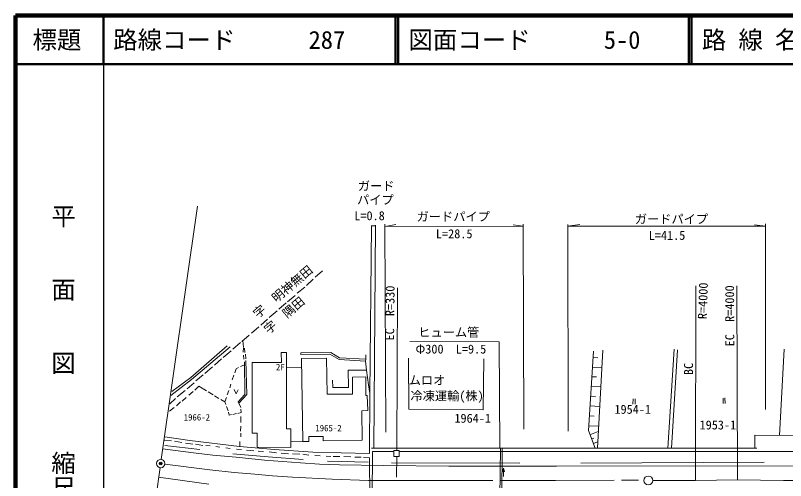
# Model space of a CAD drawing. Units: millimetres, scale not verified. Extents: x 40000 to 680000, y 20000 to 380000.
# Drawn here: x 40000 to 197519, y 284904 to 380000 of the extents above; entities that cross this region are included whole.
import ezdxf
from ezdxf.enums import TextEntityAlignment as Align

# ---------------------------------------------------------------- set-up
doc = ezdxf.new("R2010")
doc.units = ezdxf.units.MM
doc.header["$LTSCALE"] = 1000
doc.header["$PDMODE"] = 32
doc.header["$PDSIZE"] = 500
doc.linetypes.add('CHAIN', pattern=[18.5, 12, -1.5, 3.5, -1.5])
for name, color, linetype, lineweight in [('M-BGD', 7, 'Continuous', 13), ('M-BMK', 2, 'CHAIN', 13), ('M-TTL', 2, 'Continuous', 140), ('M-TTL-BAND', 7, 'Continuous', 25), ('M-TTL-LINE', 7, 'Continuous', 50), ('M-TTL-TXT', 7, 'Continuous', 13)]:
    doc.layers.add(name, color=color, linetype=linetype, lineweight=lineweight)
doc.layers.add('M-OTRS', color=6, linetype='Continuous')
doc.styles.add('@ＭＳ ゴシック', font='')
doc.styles.add('ＭＳ ゴシック', font='')
doc.styles.get('@ＭＳ ゴシック').set_extended_font_data('@MS Gothic')
doc.styles.get('ＭＳ ゴシック').set_extended_font_data('MS Gothic')

msp = doc.modelspace()

# ---------------------------------------------------------------- linework, layer by layer
at = {"layer": 'M-BGD'}
for p, q in [((69840, 289239), (77271, 341013)), ((113311, 291554), (113613, 337128)), ((115589, 337357), (115726, 294823)), ((115591, 336870), (117774, 337224)), ((143880, 336915), (141787, 337158)), ((143996, 295391), (143879, 337302)), ((152980, 337288), (153080, 294982)), ((152981, 336896), (155461, 337237)), ((193432, 336926), (191138, 337213)), ((193405, 299414), (193432, 337393)), ((112806, 337054), (112484, 302742)), ((112805, 336968), (113612, 336968)), ((115591, 336870), (143880, 336915)), ((193432, 336926), (152981, 336896)), ((101293, 326465), (102808, 327791)), ((99551, 324802), (100907, 326079)), ((179074, 284946), (179139, 324731)), ((187527, 324737), (187685, 285040)), ((97660, 323198), (99175, 324465)), ((118123, 324334), (118009, 291065)), ((95680, 321466), (97195, 322773)), ((93888, 319931), (95344, 321218)), ((91928, 318219), (93552, 319615)), ((90203, 316673), (91570, 317911)), ((88293, 315050), (89768, 316337)), ((86332, 313365), (87836, 314646)), ((86649, 312147), (86547, 313549)), ((75880, 305958), (83317, 312420)), ((76041, 305545), (83896, 312271)), ((84490, 311768), (86021, 313134)), ((86602, 311143), (86620, 312023)), ((86880, 312000), (86956, 311072)), ((120643, 313314), (138929, 313247)), ((138929, 313247), (139052, 291543)), ((82491, 310079), (84101, 311445)), ((86708, 309749), (86667, 310576)), ((87080, 310747), (87110, 309814)), ((94390, 309062), (94364, 311069)), ((94364, 311069), (95414, 311069)), ((95414, 311069), (95430, 295454)), ((98392, 310991), (104513, 311091)), ((98392, 310991), (98407, 310686)), ((98407, 310686), (104300, 310730)), ((104300, 310730), (106188, 309667)), ((104513, 311091), (106287, 309975)), ((111670, 309715), (111691, 310646)), ((158212, 311344), (157186, 295130)), ((159020, 291534), (160156, 311558)), ((173415, 291528), (174731, 311753)), ((175408, 311633), (174152, 291528)), ((196275, 294151), (197243, 311742)), ((80715, 308521), (82147, 309795)), ((86954, 302485), (86832, 309158)), ((87128, 309459), (87304, 302472)), ((88400, 294596), (88409, 309044)), ((88409, 309044), (94390, 309062)), ((98480, 309856), (103651, 309936)), ((98480, 309856), (98759, 292867)), ((103651, 309936), (103740, 302579)), ((106188, 309667), (111619, 309348)), ((106287, 309975), (111670, 309715)), ((111619, 309348), (111670, 309715)), ((111787, 307487), (111619, 309348)), ((120363, 309901), (120483, 299524)), ((135645, 299344), (135795, 309781)), ((158131, 310062), (159104, 310001)), ((78755, 306799), (80280, 308152)), ((85158, 307773), (84845, 306946)), ((85649, 308004), (85158, 307773)), ((86843, 308554), (86021, 308240)), ((95417, 308028), (98509, 308123)), ((108065, 307447), (111787, 307487)), ((108158, 303965), (108065, 307447)), ((112185, 304476), (111787, 307487)), ((158008, 308116), (159954, 307993)), ((71970, 303132), (75880, 305958)), ((76894, 305268), (78406, 306508)), ((84698, 306468), (84349, 305493)), ((108921, 302572), (108934, 306081)), ((108934, 306081), (111679, 306090)), ((111679, 302288), (111679, 306090)), ((157883, 306144), (158869, 306082)), ((71794, 302322), (76041, 305545)), ((75112, 303671), (76584, 304892)), ((76708, 303399), (77520, 304181)), ((77520, 304181), (79094, 303251)), ((84077, 304648), (83829, 303892)), ((104862, 305440), (104915, 303925)), ((112484, 302742), (112185, 304476)), ((157758, 304173), (159730, 304048)), ((73093, 301994), (74743, 303354)), ((75461, 302350), (76352, 303122)), ((79450, 303043), (80450, 302469)), ((83652, 303343), (83339, 302427)), ((84756, 303492), (85128, 302632)), ((85128, 302632), (85592, 303468)), ((85547, 301035), (86954, 302485)), ((87304, 302472), (85688, 300747)), ((103740, 302579), (108921, 302572)), ((104915, 303925), (108158, 303965)), ((112446, 290450), (112484, 302742)), ((71587, 300617), (72730, 301671)), ((72916, 300202), (73788, 301004)), ((74114, 301162), (74946, 301885)), ((80747, 302231), (81618, 301667)), ((82014, 301469), (82816, 300974)), ((82816, 300974), (83164, 301879)), ((82816, 300974), (83063, 300439)), ((86122, 299861), (85547, 301035)), ((111945, 302279), (111679, 302288)), ((112056, 299218), (111945, 302279)), ((157632, 302175), (158631, 302111)), ((166338, 301630), (166266, 300527)), ((166780, 301616), (166734, 300547)), ((184764, 301781), (184764, 300667)), ((185106, 301840), (185136, 300637)), ((71531, 299128), (72481, 299855)), ((83142, 300073), (83538, 299192)), ((86170, 298829), (86119, 299491)), ((120483, 299524), (135645, 299344)), ((157505, 300177), (159503, 300050)), ((83588, 298905), (83727, 298291)), ((83727, 298291), (84172, 298400)), ((84461, 298443), (85197, 298644)), ((85488, 298640), (86170, 298829)), ((86136, 297991), (86136, 296804)), ((110847, 299165), (112056, 299218)), ((110913, 293193), (110847, 299165)), ((157377, 298152), (158389, 298088)), ((86101, 295997), (86056, 295031)), ((86109, 294633), (86083, 293826)), ((89437, 294583), (88400, 294596)), ((89464, 291765), (89437, 294583)), ((95430, 295454), (96334, 295467)), ((96334, 295467), (96333, 291647)), ((157186, 295130), (158541, 291534)), ((157249, 296128), (159273, 296000)), ((157507, 294278), (159212, 294921)), ((70480, 293175), (71925, 293030)), ((70542, 293850), (75670, 293088)), ((75670, 293088), (85807, 291890)), ((99993, 293901), (102938, 293907)), ((99995, 292867), (99993, 293901)), ((102938, 293907), (102929, 293056)), ((102929, 293056), (110913, 293193)), ((157848, 293374), (158300, 293544)), ((191212, 291548), (191257, 294163)), ((191257, 294163), (201280, 294140)), ((70593, 292106), (77741, 291285)), ((72512, 292937), (74024, 292693)), ((74789, 292588), (76254, 292370)), ((76809, 292330), (78353, 292079)), ((78947, 292075), (79803, 291993)), ((80965, 291876), (81810, 291729)), ((83010, 291585), (83943, 291488)), ((85807, 291890), (93024, 291229)), ((85897, 292869), (85891, 291883)), ((96333, 291647), (89464, 291765)), ((96333, 292803), (98759, 292867)), ((98759, 292867), (99995, 292867)), ((112852, 291554), (173796, 291528)), ((139220, 291543), (139059, 281511)), ((139464, 281513), (139539, 291542)), ((158188, 292470), (159092, 292811)), ((173796, 291528), (191639, 291549)), ((70093, 291409), (76947, 290480)), ((76947, 290480), (80348, 290109)), ((80348, 290109), (85129, 289664)), ((84502, 290374), (91686, 289730)), ((85219, 291330), (86235, 291238)), ((87282, 291157), (88760, 291003)), ((89623, 290929), (90727, 290819)), ((91903, 290809), (93430, 290593)), ((93024, 291229), (100797, 290717)), ((94372, 290527), (95872, 290382)), ((96642, 290391), (98160, 290272)), ((98784, 290294), (100034, 290100)), ((100797, 290717), (112446, 290450)), ((101217, 290025), (102326, 289986)), ((103582, 289890), (104537, 289837)), ((105017, 289859), (106381, 289850)), ((112973, 281386), (113042, 290858)), ((113042, 290858), (117376, 290858)), ((117376, 291065), (118498, 291065)), ((117376, 289828), (117376, 291065)), ((118498, 291065), (118498, 289828)), ((118498, 290845), (187662, 290845)), ((187662, 290845), (207744, 290845)), ((85129, 289664), (90979, 289070)), ((90979, 289070), (98300, 288528)), ((91686, 289730), (98858, 289225)), ((98300, 288528), (102176, 288283)), ((102176, 288283), (106318, 288127)), ((103849, 288856), (112135, 288648)), ((107155, 289819), (108580, 289753)), ((109400, 289717), (110726, 289671)), ((111210, 289638), (112444, 289589)), ((112456, 281404), (112444, 289589)), ((116916, 288544), (143188, 288480)), ((118498, 289828), (117376, 289828)), ((117989, 289828), (117969, 285627)), ((155636, 288491), (193139, 288658)), ((62653, 239164), (69598, 287553)), ((106318, 288127), (115228, 287971)), ((115228, 287971), (128636, 287823)), ((128636, 287823), (150687, 287822)), ((139801, 287424), (139682, 286698)), ((139821, 285741), (139801, 287424)), ((139801, 287424), (139999, 286724)), ((150687, 287822), (247723, 287991)), ((69292, 285613), (79567, 284197))]:
    msp.add_line(p, q, dxfattribs=at)
for centre, radius in [((69719, 288396), 852), ((169441, 284937), 897)]:
    msp.add_circle(centre, radius, dxfattribs=at)
at = {"layer": 'M-BMK'}
for points in [[(70558, 288250), (79788, 287078), (84747, 286543), (88964, 286187), (92573, 285890), (96701, 285608), (104764, 285207), (112188, 284954), (116687, 284910), (125626, 284940), (141634, 284940), (150454, 284954), (168546, 284997)], [(170338, 284939), (179074, 284946), (187685, 285040), (197076, 284932), (224513, 285047), (239466, 285032), (258614, 285188), (268289, 285210)]]:
    msp.add_lwpolyline(points, dxfattribs=at)
at = {"layer": 'M-OTRS'}
msp.add_point((69719, 288396), dxfattribs=at)
at = {"layer": 'M-TTL'}
for p, q in [((40000, 380000), (40000, 20000)), ((680000, 380000), (40000, 380000))]:
    msp.add_line(p, q, dxfattribs=at)
at = {"layer": 'M-TTL-BAND'}
msp.add_line((58000, 370000), (58000, 20000), dxfattribs=at)
at = {"layer": 'M-TTL-LINE'}
for p, q in [((58000, 380000), (58000, 370000)), ((117750, 380000), (117750, 370000)), ((118250, 380000), (118250, 370000)), ((177750, 380000), (177750, 370000)), ((178250, 380000), (178250, 370000)), ((40000, 370000), (680000, 370000))]:
    msp.add_line(p, q, dxfattribs=at)

# ---------------------------------------------------------------- texts
at = {"layer": 'M-BGD', "style": 'ＭＳ ゴシック'}
for s, height, p in [('ガード', 1833, (110034, 343682)), ('パイプ', 1833, (109884, 340843)), ('L=0.8', 1833, (109312, 337588)), ('ガードパイプ', 1833, (122044, 337405)), ('ガードパイプ', 1833, (166675, 336906)), ('L=28.5', 1833, (126003, 333897)), ('L=41.5', 1833, (169531, 333571)), ('ヒューム管', 1833, (122380, 313759)), ('Φ300\u3000L=9.5', 1833, (121826, 310326)), ('2F', 1320, (93298, 307045)), ('ムロオ', 1833, (120432, 303960)), ('冷凍運輸(株)', 1833, (120785, 300755)), ('1954-1', 1833, (162516, 298011)), ('1966-2', 1320, (74415, 296787)), ('1964-1', 1833, (129783, 296178)), ('1965-2', 1320, (101339, 294583)), ('1953-1', 1833, (179924, 294813))]:
    msp.add_text(s, height=height, dxfattribs=at).set_placement(p, align=Align.BOTTOM_LEFT)
for s, rotation, p in [('字\u3000明神無田', 40.138, (89897, 317571)), ('EC\u3000R=330', 89.451, (117998, 313527)), ('R=4000', 88.241, (181943, 317869)), ('EC\u3000R=4000', 90.228, (187576, 312353)), ('字\u3000隅田', 40.333, (92107, 314360)), ('BC', 90, (179136, 306477))]:
    msp.add_text(s, height=1833, rotation=rotation, dxfattribs=at).set_placement(p, align=Align.BOTTOM_LEFT)
at = {"layer": 'M-TTL-BAND', "style": '@ＭＳ ゴシック'}
for s, p in [('平\u3000\u3000面\u3000\u3000図', (49777, 306475)), ('縮尺千分の一', (49777, 261030))]:
    msp.add_text(s, height=3666, rotation=270, dxfattribs=at).set_placement(p, align=Align.MIDDLE_RIGHT)
at = {"layer": 'M-TTL-TXT', "style": 'ＭＳ ゴシック'}
msp.add_text('標題', height=3666, dxfattribs=at).set_placement((48500, 375000), align=Align.MIDDLE_CENTER)
for s, p in [('路線コード      287', (60000, 375000)), ('図面コード      5-0', (120380, 375000)), ('路 線 名      一般県道長門三隅線', (180380, 375000))]:
    msp.add_text(s, height=3666, dxfattribs=at).set_placement(p, align=Align.MIDDLE_LEFT)

doc.saveas('drawing.dxf')
